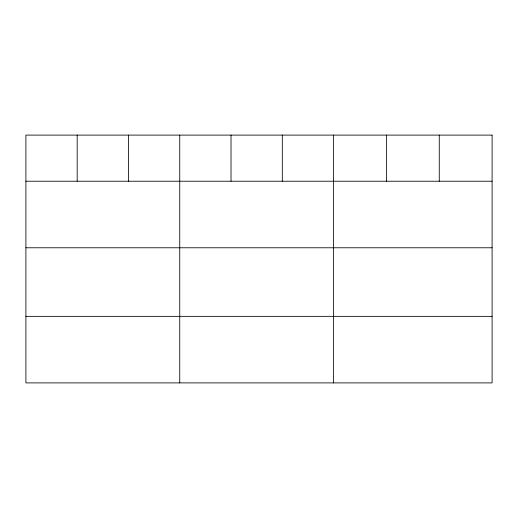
<?xml version="1.0" encoding="UTF-8"?>
<svg xmlns="http://www.w3.org/2000/svg" width="518" height="518" viewBox="0 0 518 518"><rect width="100%" height="100%" fill="white"/><g stroke="black" fill="none" stroke-linecap="round" stroke-linejoin="round"><path stroke-width="0.78" d="M25.9 181.222L492.1 181.222M25.9 247.779L492.1 247.779M25.9 316.349L492.1 316.349M439.264 135.101L439.264 181.222M386.428 135.101L386.428 181.222M333.592 135.101L333.592 382.899M282.31 135.101L282.31 181.222M231.028 135.101L231.028 181.222M179.746 135.101L179.746 382.899M128.464 135.101L128.464 181.222M77.182 135.101L77.182 181.222M492.1 135.101L25.9 135.101L25.9 382.899L492.1 382.899L492.1 135.101"/></g></svg>
